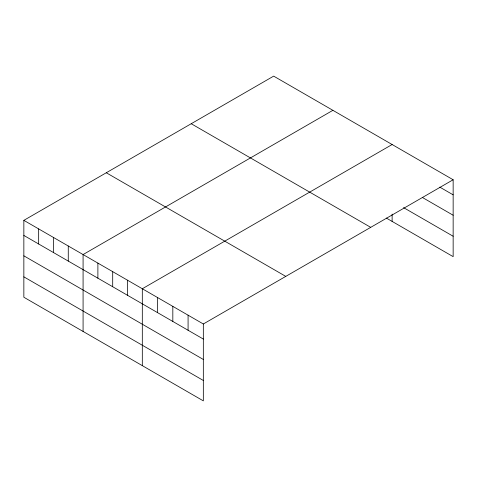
<?xml version="1.0" encoding="UTF-8"?>
<svg xmlns="http://www.w3.org/2000/svg" width="477" height="477" viewBox="0 0 477 477"><rect width="100%" height="100%" fill="white"/><g stroke="black" fill="none" stroke-linecap="round" stroke-linejoin="round"><path stroke-width="0.72" d="M23.85 220.356L203.333 323.984L203.333 400.871L23.85 297.243L23.85 220.356L273.667 76.129L453.15 179.757L453.15 256.644L386.328 218.061M332.892 110.324L83.081 254.557L83.081 331.443M392.124 144.525L142.313 288.752L142.313 365.638M203.333 323.984L453.15 179.757M439.8 187.127L453.15 194.837M422.64 197.615L453.15 215.234M403.566 207.62L453.15 236.246M191.223 123.728L370.712 227.35M106.288 172.763L285.777 276.386M23.85 235.441L203.333 339.064M23.85 255.833L203.333 359.461M23.85 276.851L203.333 380.473M392.124 214.125L392.124 221.411M188.081 315.178L188.081 330.257M172.823 306.365L172.823 321.45M157.565 297.559L157.565 312.638M127.502 280.202L127.502 295.281M112.697 271.651L112.697 286.737M97.886 263.107L97.886 278.186M68.271 246.007L68.271 261.086M53.466 237.457L53.466 252.536M38.655 228.906L38.655 243.991"/></g></svg>
